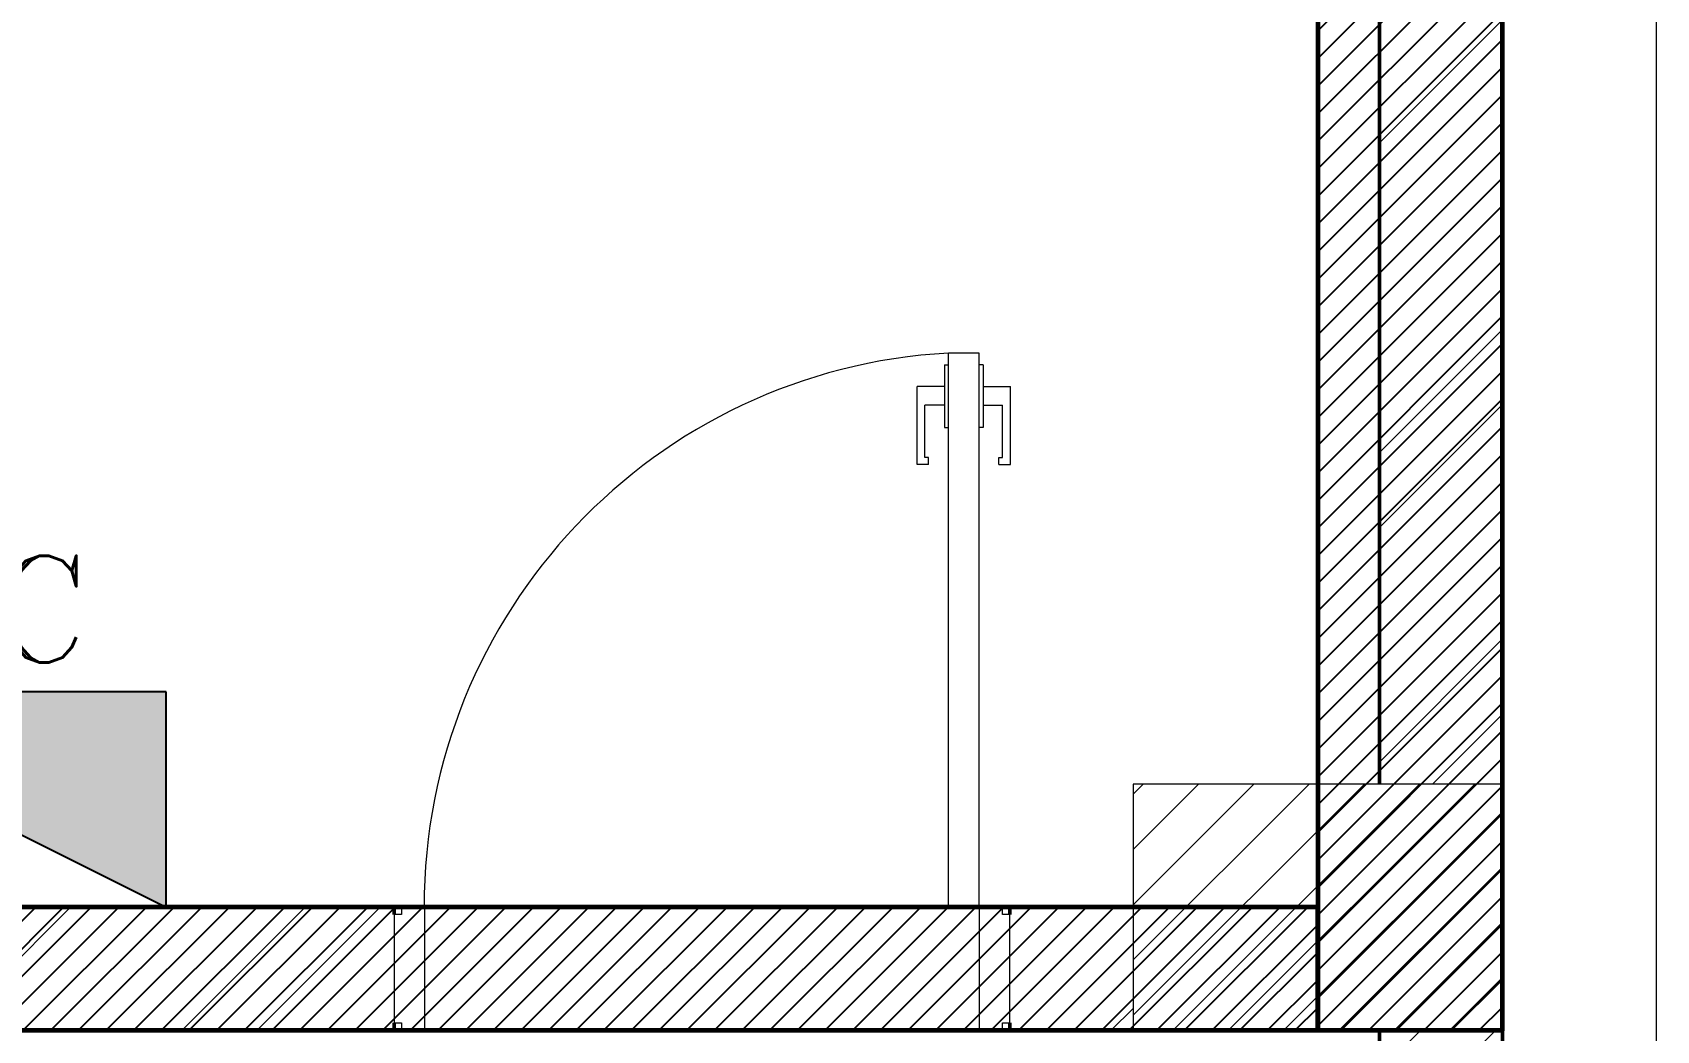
# Model space of a CAD drawing. Header units: millimetres. Extents: x -967280 to 3852, y 2833 to 1955156.
# Drawn here: x -943033 to -940396, y 505337 to 506958 of the extents above; entities that cross this region are included whole.
import ezdxf

# ---------------------------------------------------------------- set-up
doc = ezdxf.new("R2010")
doc.units = ezdxf.units.MM
doc.header["$LTSCALE"] = 1000
doc.linetypes.add('HRZN_Line-Ptrn-Sold', pattern=[9144001.0, 9144000.0, -1])
for name, color, linetype, lineweight in [('A-COLS', 8, 'HRZN_Line-Ptrn-Sold', 18), ('A-DIM', 7, 'Continuous', 13), ('A-DOOR', 5, 'Continuous', 13), ('A-ELEV', 1, 'HRZN_Line-Ptrn-Sold', 13), ('A-FLOR-PATT', 1, 'Continuous', 13), ('A-HATCH', 1, 'Continuous', 13), ('A-TONE', 40, 'HRZN_Line-Ptrn-Sold', 35), ('A-WALL', 8, 'HRZN_Line-Ptrn-Sold', 50), ('S - column', 6, 'Continuous', 60)]:
    doc.layers.add(name, color=color, linetype=linetype, lineweight=lineweight)
for name, color, linetype in [('ARCH', 8, 'Continuous'), ('FF-SYMBOL', 2, 'Continuous'), ('PL-DR-PIPE', 6, 'Continuous'), ('PL-W-TEXT', 7, 'Continuous'), ('S - col hach', 1, 'Continuous')]:
    doc.layers.add(name, color=color, linetype=linetype)
doc.styles.add('PL-W-TEXT1', font='romanc.shx', dxfattribs={"height": 0.3})
pattern_1 = [(45, (6650, -35800), (-251.447, 251.447), []), (45, (6650, -35419), (-251.447, 251.447), [])]

# ---------------------------------------------------------------- blocks, each defined once
blk = doc.blocks.new('DAE_DOOR-SINGLE - BEDROOMS DOOR _D01__1000_2200MM 2-3597831-BASEMENT 01 FLOOR FFL_1_')
at = {"layer": 'A-DOOR', "lineweight": 18}
for p, q in [((476.2, 100), (476.2, 1000)), ((526.2, 1000), (476.2, 1000)), ((526.2, 100), (526.2, 1000)), ((526.2, 100), (476.2, 100))]:
    blk.add_line(p, q, dxfattribs=at)
at = {"layer": 'A-DOOR'}
for p, q in [((-411.8, 88), (-423.8, 88)), ((-423.8, 88), (-423.8, -88)), ((-373.8, 100), (-411.8, 100)), ((-411.8, 100), (-411.8, 88)), ((-373.8, -100), (-373.8, 100)), ((526.2, 100), (526.2, -100)), ((564.2, 100), (526.2, 100)), ((564.2, 88), (564.2, 100)), ((576.2, 88), (564.2, 88)), ((576.2, -88), (576.2, 88)), ((-423.8, -88), (-411.8, -88)), ((-411.8, -88), (-411.8, -100)), ((-411.8, -100), (-373.8, -100)), ((526.2, -100), (564.2, -100)), ((564.2, -100), (564.2, -88)), ((564.2, -88), (576.2, -88))]:
    blk.add_line(p, q, dxfattribs=at)
blk.add_arc((526.2, 100), 901.4, 93.1798, 180, dxfattribs=at)
at = {"layer": 'A-HATCH'}
for p, q in [((469.8, 980.9), (476.2, 980.9)), ((469.8, 980.9), (469.8, 879.3)), ((532.6, 980.9), (526.2, 980.9)), ((532.6, 980.9), (532.6, 879.3)), ((469.8, 945.6), (425.4, 945.6)), ((425.4, 819.1), (425.4, 945.6)), ((532.6, 945.6), (577, 945.6)), ((577, 819.1), (577, 945.6)), ((469.8, 915.6), (438.1, 915.6)), ((438.1, 830.6), (438.1, 915.6)), ((532.6, 915.6), (564.3, 915.6)), ((564.3, 830.6), (564.3, 915.6)), ((469.8, 879.3), (476.2, 879.3)), ((532.6, 879.3), (526.2, 879.3)), ((444.1, 819.1), (425.4, 819.1)), ((444.1, 830.6), (438.1, 830.6)), ((444.1, 819.1), (444.1, 830.6)), ((558.3, 830.6), (564.3, 830.6)), ((558.3, 819.1), (558.3, 830.6)), ((558.3, 819.1), (577, 819.1))]:
    blk.add_line(p, q, dxfattribs=at)
blk = doc.blocks.new('FHC')
at = {"layer": 'FF-SYMBOL'}
for p, q in [((0.785, 0.175), (0.085, 0.175)), ((0.085, 0.175), (0.085, -0.175)), ((0.085, 0.175), (0.785, -0.175)), ((0.785, -0.175), (0.785, 0.175)), ((0.085, -0.175), (0.785, -0.175))]:
    blk.add_line(p, q, dxfattribs=at)
at = {"layer": 'FF-SYMBOL', "linetype": 'Continuous', "ltscale": 0.3}
for p, q in [((0, 0.085), (0, -0.085)), ((0.085, 0), (-0.085, 0))]:
    blk.add_line(p, q, dxfattribs=at)
at = {"layer": 'FF-SYMBOL'}
for radius in [0.085, 0.075]:
    blk.add_circle((0, 0), radius, dxfattribs=at)
blk.add_solid([(0.085, 0.175), (0.785, 0.175), (0.085, 0.175), (0.785, -0.175)], dxfattribs=at)
blk = doc.blocks.new('A$Ca5ad4f3b')
at = {"layer": 'S - col hach'}
h = blk.add_hatch(dxfattribs=at)
h.set_pattern_fill('ANSI31', color=256, scale=10)
h.set_pattern_definition([(45, (-223648.726, -1233952.032), (-22.4506403, 22.4506403), [])])
h.paths.add_polyline_path([(20100, -1300), (19800, -1300), (19800, -8500), (20100, -8500)])
h = blk.add_hatch(dxfattribs=at)
h.set_pattern_fill('ANSI31', color=256, scale=10)
h.set_pattern_definition([(45, (-216898.877, -644039.72), (-22.4506403, 22.4506403), [])])
h.paths.add_polyline_path([(19800, -8300), (16400, -8300), (16400, -8500), (19800, -8500)])
at = {"layer": 'S - column'}
for points in [[(20100, -1300), (19800, -1300), (19800, -8500), (20100, -8500)], [(19800, -8300), (16400, -8300), (16400, -8500), (19800, -8500)]]:
    blk.add_lwpolyline(points, close=True, dxfattribs=at)
blk = doc.blocks.new('A$Cd2541b88')
at = {"layer": 'A-COLS'}
h = blk.add_hatch(dxfattribs=at)
h.set_pattern_fill('ANSI31', color=4, scale=20, angle=180)
h.set_pattern_definition([(225, (-217548.73, -1233776.03), (44.9012806, -44.9012806), [])])
h.paths.add_polyline_path([(25599.99625, -17699.99968), (26199.99625, -17699.99968), (26199.99625, -17299.99968), (25599.99625, -17299.99968)])
at = {"layer": 'A-TONE', "linetype": 'Continuous', "lineweight": 13}
h = blk.add_hatch(dxfattribs=at)
h.set_pattern_fill('FP_2', color=4, style=0, pattern_type=2)
h.set_pattern_definition(pattern_1)
h.paths.add_polyline_path([(26000, -17299.99968), (26200, -17299.99968), (26200, -16019.99984), (26000, -16019.99984), (26000, -16924.91474)])
h = blk.add_hatch(dxfattribs=at)
h.set_pattern_fill('FP_2', color=4, style=0, pattern_type=2)
h.set_pattern_definition(pattern_1)
h.paths.add_polyline_path([(24400, -17699.99984), (24400, -17499.99984), (22800, -17499.99984), (22800, -17699.99984), (24399.18182, -17699.99984)])
h.paths.add_polyline_path([(25600, -17699.99968), (25600, -17499.99984), (25400, -17499.99984), (25400.81817, -17699.99968)])
h = blk.add_hatch(dxfattribs=at)
h.set_pattern_fill('FP_2', color=4, style=0, pattern_type=2)
h.set_pattern_definition(pattern_1)
h.paths.add_polyline_path([(26012, -19499.99984), (26200, -19499.99984), (26200, -19300), (26000, -19300), (26000, -19499.99984)])
h.paths.add_polyline_path([(26200, -18300), (26200, -17699.99968), (26000, -17699.99968), (26000, -18300), (26188, -18300)])
at = {"layer": 'A-COLS', "color": 4}
blk.add_lwpolyline([(25599.99625, -17299.99968), (25599.99625, -17699.99968), (26199.99625, -17699.99968), (26199.99625, -17299.99968)], close=True, dxfattribs=at)
at = {"layer": 'A-ELEV', "color": 4}
for p, q in [((24400, -17499.99984), (24412, -17499.99984)), ((24450, -17499.99984), (25350, -17499.99984)), ((25388, -17499.99984), (25400, -17499.99984)), ((24412, -17699.99984), (24400, -17699.99984)), ((25350, -17699.99984), (24450, -17699.99984)), ((25400, -17699.99984), (25388, -17699.99984))]:
    blk.add_line(p, q, dxfattribs=at)
at = {"layer": 'A-FLOR-PATT', "color": 4}
blk.add_line((26450, -32500.12414), (26450, -10799.99983), dxfattribs=at)
at = {"layer": 'A-WALL', "color": 4}
for p, q in [((26200, -17299.99968), (26200, -10499.99968)), ((26000, -16019.99984), (26000, -17299.99968)), ((24400, -17499.99984), (22800, -17499.99984)), ((24400, -17511.99984), (24400, -17499.99984)), ((25600, -17499.99984), (25400, -17499.99984)), ((25400, -17499.99984), (25400, -17511.99984)), ((24400, -17699.99984), (24400, -17687.99984)), ((25400, -17687.99984), (25400, -17699.99984)), ((22800, -17699.99984), (24400, -17699.99984)), ((25400, -17699.99984), (25600, -17699.99984)), ((26000, -17699.99968), (26000, -18300)), ((26200, -18300), (26200, -17699.99968))]:
    blk.add_line(p, q, dxfattribs=at)
at = {"layer": 'A-DIM', "color": 4}
blk.add_blockref('A$Ca5ad4f3b', (6100, -9199.99984), dxfattribs=at)
at = {"layer": 'A-DOOR', "color": 4}
blk.add_blockref('DAE_DOOR-SINGLE - BEDROOMS DOOR _D01__1000_2200MM 2-3597831-BASEMENT 01 FLOOR FFL_1_', (24823.8, -17599.99984), dxfattribs=at)
at = {"layer": 'PL-DR-PIPE', "color": 4, "xscale": 1000.000000007761, "yscale": 1000.000000007761, "zscale": 1000.000000007761}
blk.add_blockref('FHC', (23245.04102, -17324.99984), dxfattribs=at)
at = {"layer": 'PL-W-TEXT', "color": 4, "style": 'PL-W-TEXT1'}
blk.add_text('FHC', height=173.689038, dxfattribs=at).set_placement((23422.42873, -17102.7325))

msp = doc.modelspace()

# ---------------------------------------------------------------- block references
at = {"layer": 'ARCH', "lineweight": 106, "ltscale": 30}
msp.add_blockref('A$Cd2541b88', (-966846.1, 523037.4), dxfattribs=at)

doc.saveas('drawing.dxf')
